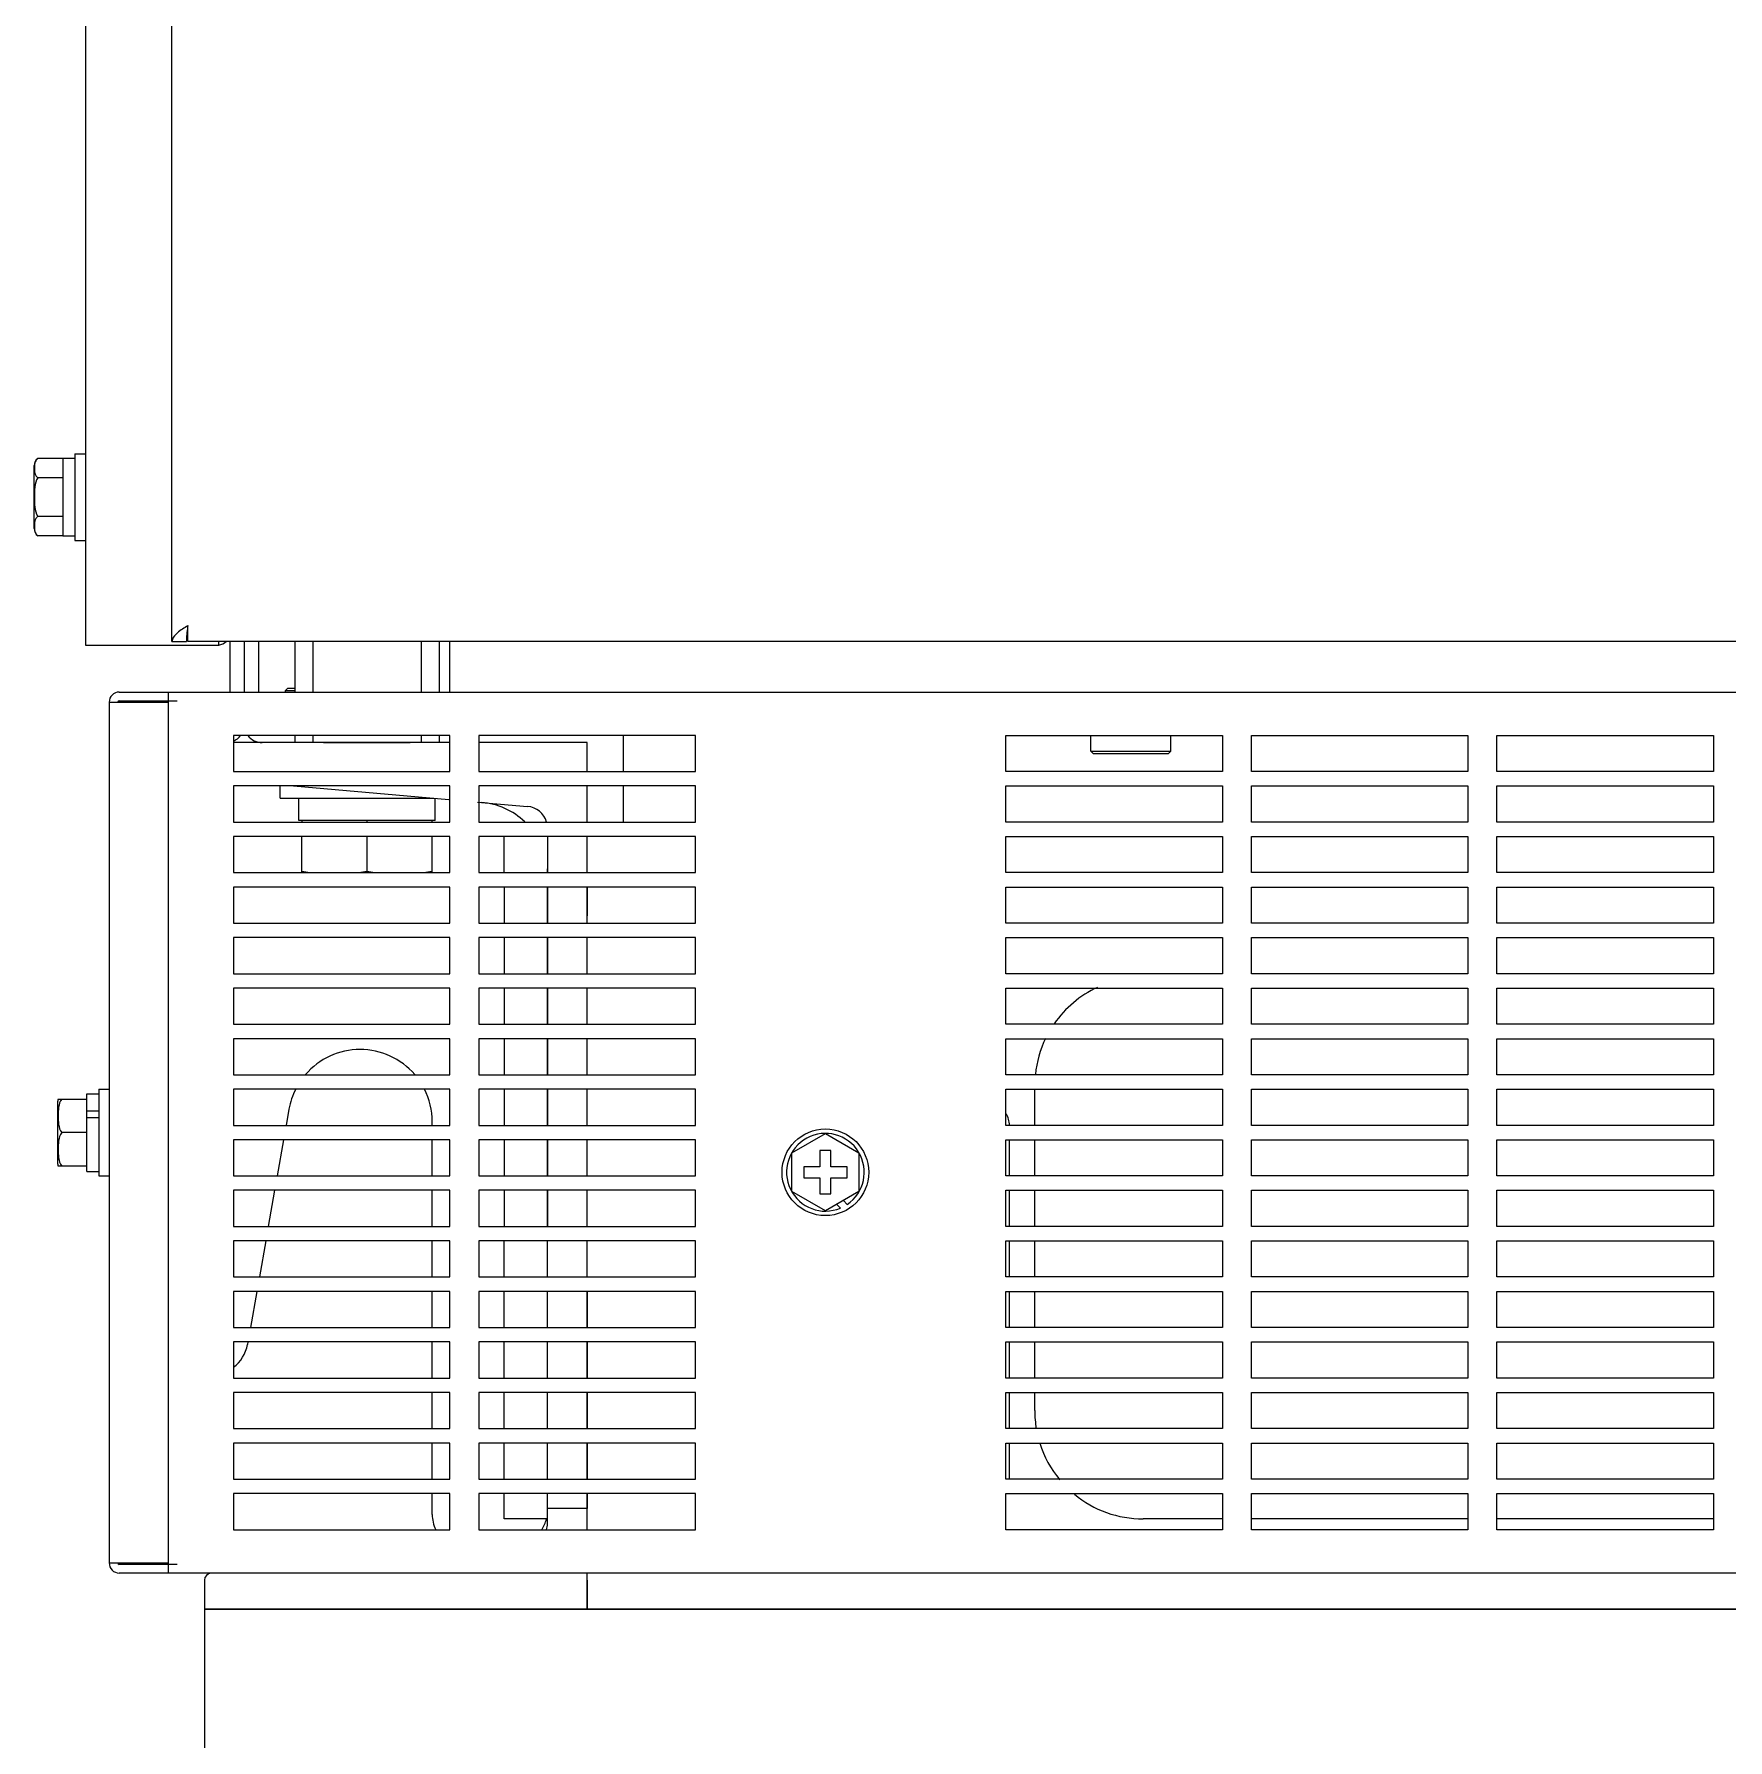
# Model space of a CAD drawing. Extents: x 61367 to 140945, y -1257 to 25588.
# Drawn here: x 70540.6 to 70775.2, y 18203 to 18439.2 of the extents above; entities that cross this region are included whole.
import ezdxf

# ---------------------------------------------------------------- set-up
doc = ezdxf.new("R2010")
doc.units = 0
doc.header["$MEASUREMENT"] = 0
doc.layers.get('0').update_dxf_attribs({"linetype": 'CONTINUOUS'})
for name, color, linetype in [('2401-00300-M6-16HWMC_0', 7, 'CONTINUOUS'), ('2401-00332-S-M12-30HM_0', 7, 'CONTINUOUS'), ('2403-00027_S-M6-0_0', 7, 'CONTINUOUS'), ('2403-00028_S-M8-0_0', 7, 'CONTINUOUS'), ('2404-00032-S-D12D24-P_0', 7, 'CONTINUOUS'), ('2404-00038-S-D12_0', 7, 'CONTINUOUS'), ('4212-68099_1_0', 7, 'CONTINUOUS'), ('4212-73755_1_0', 7, 'CONTINUOUS'), ('4212-73755_4_0', 7, 'CONTINUOUS'), ('4212-88600-1_0', 7, 'CONTINUOUS'), ('4212-88600-2_1_0', 7, 'CONTINUOUS'), ('4212-88600-4_0', 7, 'CONTINUOUS'), ('4212-88600-6_0', 7, 'CONTINUOUS'), ('4212-KH001_041_0', 7, 'CONTINUOUS'), ('4212-L0877_1_0', 7, 'CONTINUOUS'), ('4215-06931_0', 7, 'CONTINUOUS'), ('4215-06932_0', 7, 'CONTINUOUS'), ('4215-06934_0', 7, 'CONTINUOUS'), ('4215-07850_3_0', 7, 'CONTINUOUS'), ('CORNER_FITTING-1_041_0', 7, 'CONTINUOUS'), ('CORNER_FITTING-2_041_0', 7, 'CONTINUOUS')]:
    doc.layers.add(name, color=color, linetype=linetype)

# ---------------------------------------------------------------- blocks, each defined once
blk = doc.blocks.new('ERGRTHTHRT')
at = {"layer": '2401-00300-M6-16HWMC_0', "color": 7, "linetype": 'Continuous'}
for p, q in [((-37974.66, -69562.81), (-37978.14, -69562.81)), ((-37974.66, -69562.79), (-37973.01, -69562.79)), ((-37974.66, -69562.79), (-37974.66, -69573.54)), ((-37973.01, -69562.16), (-37971.56, -69562.16)), ((-37973.01, -69562.16), (-37973.01, -69574.16)), ((-37978.66, -69572.52), (-37978.66, -69563.81)), ((-37974.66, -69565.49), (-37978.14, -69565.49)), ((-37974.66, -69570.84), (-37978.14, -69570.84)), ((-37974.66, -69573.52), (-37978.14, -69573.52)), ((-37974.66, -69573.54), (-37973.01, -69573.54)), ((-37973.01, -69574.16), (-37971.56, -69574.16)), ((-37969.71, -69650.16), (-37968.26, -69650.16)), ((-37969.71, -69650.16), (-37969.71, -69662.16)), ((-37975.36, -69660.52), (-37975.36, -69651.81)), ((-37975.32, -69651.53), (-37971.36, -69651.53)), ((-37971.36, -69650.79), (-37969.71, -69650.79)), ((-37971.36, -69661.54), (-37971.36, -69650.79)), ((-37971.36, -69653.15), (-37969.71, -69653.15)), ((-37971.36, -69654.07), (-37969.71, -69654.07)), ((-37971.36, -69656.16), (-37974.84, -69656.16)), ((-37873.7, -69658.99), (-37869.06, -69656.31)), ((-37869.06, -69656.31), (-37864.42, -69658.99)), ((-37873.7, -69664.34), (-37873.7, -69658.99)), ((-37868.31, -69658.66), (-37869.81, -69658.66)), ((-37869.81, -69658.66), (-37869.81, -69660.91)), ((-37868.31, -69660.91), (-37868.31, -69658.66)), ((-37864.42, -69658.99), (-37864.42, -69664.34)), ((-37971.36, -69660.8), (-37975.32, -69660.8)), ((-37971.36, -69661.54), (-37969.71, -69661.54)), ((-37969.71, -69662.16), (-37968.26, -69662.16)), ((-37869.81, -69660.91), (-37872.06, -69660.91)), ((-37872.06, -69660.91), (-37872.06, -69662.41)), ((-37872.06, -69662.41), (-37869.81, -69662.41)), ((-37869.81, -69662.41), (-37869.81, -69664.66)), ((-37866.06, -69660.91), (-37868.31, -69660.91)), ((-37868.31, -69662.41), (-37866.06, -69662.41)), ((-37868.31, -69664.66), (-37868.31, -69662.41)), ((-37866.06, -69662.41), (-37866.06, -69660.91)), ((-37869.06, -69667.02), (-37873.7, -69664.34)), ((-37869.81, -69664.66), (-37868.31, -69664.66)), ((-37864.42, -69664.34), (-37869.06, -69667.02)), ((-37867.47, -69666.1), (-37866.96, -69666.61)), ((-37866.04, -69666.11), (-37866.57, -69665.59))]:
    blk.add_line(p, q, dxfattribs=at)
blk.add_circle((-37869.06, -69661.66), 6, dxfattribs=at)
for centre, radius, start, end in [((-37977.44, -69563.81), 1.22, 124.948, 180), ((-37977.44, -69572.52), 1.22, 180, 235.052), ((-37974.14, -69651.81), 1.22, 166.608, 180), ((-37869.06, -69661.66), 5.38, 304.1123, 292.9799), ((-37974.14, -69660.52), 1.22, 180, 193.392)]:
    blk.add_arc(centre, radius, start, end, dxfattribs=at)
for points, knots in [([(-37978.14, -69562.81), (-37978.25, -69562.89), (-37978.44, -69563.09), (-37978.61, -69563.56), (-37978.63, -69564.15), (-37978.61, -69564.73), (-37978.44, -69565.21), (-37978.25, -69565.41), (-37978.14, -69565.49)], [0, 0, 0, 0, 0.14349, 0.266269, 0.5, 0.733731, 0.856508, 1, 1, 1, 1]), ([(-37978.14, -69565.49), (-37978.4, -69565.86), (-37978.6, -69566.8), (-37978.63, -69568.16), (-37978.6, -69569.53), (-37978.4, -69570.47), (-37978.14, -69570.84)], [0, 0, 0, 0, 0.248888, 0.499999, 0.75111, 1, 1, 1, 1]), ([(-37978.14, -69570.84), (-37978.25, -69570.92), (-37978.44, -69571.12), (-37978.61, -69571.59), (-37978.63, -69572.18), (-37978.61, -69572.77), (-37978.44, -69573.24), (-37978.25, -69573.44), (-37978.14, -69573.52)], [0, 0, 0, 0, 0.143491, 0.266268, 0.499999, 0.733731, 0.856509, 1, 1, 1, 1]), ([(-37974.84, -69651.53), (-37975.09, -69651.84), (-37975.31, -69652.66), (-37975.33, -69653.85), (-37975.31, -69655.03), (-37975.09, -69655.86), (-37974.84, -69656.16)], [0, 0, 0, 0, 0.250791, 0.499999, 0.749207, 1, 1, 1, 1]), ([(-37974.84, -69656.16), (-37975.09, -69656.47), (-37975.31, -69657.3), (-37975.33, -69658.48), (-37975.31, -69659.67), (-37975.09, -69660.49), (-37974.84, -69660.8)], [0, 0, 0, 0, 0.250792, 0.5, 0.749207, 1, 1, 1, 1])]:
    blk.add_open_spline(points, degree=3, knots=knots, dxfattribs=at)
at = {"layer": '2401-00332-S-M12-30HM_0', "color": 7, "linetype": 'Continuous'}
for p, q in [((-37939.5, -69612.96), (-37941.56, -69612.96)), ((-37941.56, -69612.96), (-37941.56, -69613.16)), ((-37941.56, -69620.16), (-37941.56, -69615.16)), ((-37930.55, -69612.96), (-37934.6, -69612.96)), ((-37932.56, -69612.96), (-37932.56, -69613.16)), ((-37932.56, -69615.16), (-37932.56, -69619.96)), ((-37923.56, -69612.96), (-37925.62, -69612.96)), ((-37923.56, -69612.96), (-37923.56, -69613.16)), ((-37923.56, -69615.16), (-37923.56, -69620.16))]:
    blk.add_line(p, q, dxfattribs=at)
for centre, start, end in [((-37935.88, -69593.01), 258.0949, 260.4341), ((-37938.24, -69593.01), 279.5659, 281.9051), ((-37926.88, -69593.01), 258.0949, 260.4341), ((-37929.24, -69593.01), 279.5659, 281.9051)]:
    blk.add_arc(centre, 27.54, start, end, dxfattribs=at)
at = {"layer": '2403-00027_S-M6-0_0', "color": 7, "linetype": 'Continuous'}
for p, q in [((-37832.28, -69603.36), (-37832.28, -69601.16)), ((-37832.28, -69603.36), (-37821.23, -69603.36)), ((-37832.28, -69603.36), (-37831.98, -69603.66)), ((-37821.23, -69603.36), (-37821.53, -69603.66)), ((-37821.23, -69603.36), (-37821.23, -69601.16)), ((-37831.98, -69603.66), (-37821.53, -69603.66))]:
    blk.add_line(p, q, dxfattribs=at)
at = {"layer": '2403-00028_S-M8-0_0', "color": 7, "linetype": 'Continuous'}
for p, q in [((-37943.88, -69594.99), (-37943.58, -69594.69)), ((-37942.56, -69594.99), (-37943.88, -69594.99)), ((-37943.88, -69594.99), (-37943.88, -69595.16)), ((-37942.56, -69594.69), (-37943.58, -69594.69))]:
    blk.add_line(p, q, dxfattribs=at)
at = {"layer": '2404-00032-S-D12D24-P_0', "color": 7, "linetype": 'Continuous'}
for q in [(-37944.56, -69608.16), (-37923.28, -69609.86)]:
    blk.add_line((-37944.56, -69609.86), q, dxfattribs=at)
at = {"layer": '2404-00038-S-D12_0', "color": 7, "linetype": 'Continuous'}
for p, q in [((-37942.01, -69612.96), (-37942.01, -69609.86)), ((-37923.11, -69612.96), (-37923.11, -69609.88)), ((-37941.56, -69612.96), (-37942.01, -69612.96)), ((-37934.6, -69612.96), (-37939.5, -69612.96)), ((-37925.62, -69612.96), (-37930.55, -69612.96)), ((-37923.11, -69612.96), (-37923.56, -69612.96))]:
    blk.add_line(p, q, dxfattribs=at)
at = {"layer": '4212-68099_1_0', "color": 7, "linetype": 'Continuous'}
for p, q in [((-37959.56, -69588.16), (-37959.56, -67513.16)), ((-37957.45, -69586.02), (-37957.56, -69586.09)), ((-37957.36, -69585.96), (-37957.45, -69586.02)), ((-37957.36, -69585.96), (-37957.39, -69586.16)), ((-37957.36, -69588.16), (-37957.36, -69585.96)), ((-37959.56, -69588.16), (-37957.56, -69588.16)), ((-37122.76, -69588.16), (-37957.36, -69588.16))]:
    blk.add_line(p, q, dxfattribs=at)
blk.add_open_spline([(-37957.56, -69586.09), (-37958.05, -69586.41), (-37958.87, -69586.89), (-37959.56, -69587.77), (-37959.56, -69588.16)], degree=3, knots=[0, 0, 0, 0, 0.597826, 1, 1, 1, 1], dxfattribs=at)
blk.add_open_spline([(-37957.39, -69586.16), (-37957.48, -69586.82), (-37957.56, -69587.49), (-37957.56, -69588.16)], degree=3, dxfattribs=at)
at = {"layer": '4212-73755_1_0', "color": 7, "linetype": 'Continuous'}
for p, q in [((-37971.56, -68537.16), (-37971.56, -69588.66)), ((-37971.56, -69588.66), (-37953.06, -69588.66)), ((-37953.06, -69588.66), (-37953.06, -69588.16))]:
    blk.add_line(p, q, dxfattribs=at)
blk.add_arc((-37953.26, -69586.96), 1.7, 276.7683, 314.9531, dxfattribs=at)
at = {"layer": '4212-73755_4_0', "color": 7, "linetype": 'Continuous'}
for p, q in [((-37951.56, -69588.16), (-37951.56, -69595.16)), ((-37949.56, -69588.16), (-37949.56, -69595.16))]:
    blk.add_line(p, q, dxfattribs=at)
blk.add_arc((-37952.06, -69599.66), 2.5, 293.852, 323.0199, dxfattribs=at)
at = {"layer": '4212-88600-1_0', "color": 7, "linetype": 'Continuous'}
for p, q in [((-37921.06, -69602.16), (-37951.06, -69602.16)), ((-37902.06, -69602.16), (-37917.06, -69602.16)), ((-37902.06, -69606.16), (-37902.06, -69602.16)), ((-37942.71, -69608.16), (-37921.22, -69610.05)), ((-37902.06, -69613.16), (-37902.06, -69608.16)), ((-37917.25, -69610.39), (-37910.3, -69611)), ((-37907.56, -69615.16), (-37907.56, -69620.16)), ((-37902.06, -69620.16), (-37902.06, -69615.16)), ((-37907.56, -69622.16), (-37907.56, -69627.16)), ((-37902.06, -69627.16), (-37902.06, -69622.16)), ((-37907.56, -69629.16), (-37907.56, -69634.16)), ((-37902.06, -69634.16), (-37902.06, -69629.16)), ((-37907.56, -69636.16), (-37907.56, -69641.16)), ((-37902.06, -69641.16), (-37902.06, -69636.16)), ((-37907.56, -69643.16), (-37907.56, -69648.16)), ((-37902.06, -69648.16), (-37902.06, -69643.16)), ((-37907.56, -69650.16), (-37907.56, -69655.16)), ((-37902.06, -69655.16), (-37902.06, -69650.16)), ((-37907.56, -69657.16), (-37907.56, -69662.16)), ((-37902.06, -69662.16), (-37902.06, -69657.16)), ((-37907.56, -69664.16), (-37907.56, -69669.16)), ((-37902.06, -69669.16), (-37902.06, -69664.16)), ((-37907.56, -69676.16), (-37907.56, -69671.16)), ((-37902.06, -69676.16), (-37902.06, -69671.16)), ((-37907.56, -69683.16), (-37907.56, -69678.16)), ((-37902.06, -69683.16), (-37902.06, -69678.16)), ((-37907.56, -69690.16), (-37907.56, -69685.16)), ((-37902.06, -69690.16), (-37902.06, -69685.16)), ((-37907.56, -69697.16), (-37907.56, -69692.16)), ((-37902.06, -69697.16), (-37902.06, -69692.16)), ((-37907.56, -69704.16), (-37907.56, -69699.16)), ((-37902.06, -69704.16), (-37902.06, -69699.16)), ((-37907.56, -69710.34), (-37907.56, -69706.16)), ((-37902.06, -69711.16), (-37902.06, -69706.16)), ((-37902.06, -69708.23), (-37907.56, -69708.23)), ((-37955.06, -69718.16), (-37955.06, -69722.16)), ((-37902.06, -69722.16), (-37902.06, -69717.16)), ((-37955.06, -69722.16), (-37902.06, -69722.16))]:
    blk.add_line(p, q, dxfattribs=at)
for centre, radius, start, end in [((-37910.56, -69613.99), 3, 16.0016, 85), ((-37910.56, -69710.34), 3, 344.0098, 0), ((-37954.06, -69718.16), 1, 95, 180)]:
    blk.add_arc(centre, radius, start, end, dxfattribs=at)
at = {"layer": '4212-88600-2_1_0', "color": 7, "linetype": 'Continuous'}
for p, q in [((-37902.06, -69622.16), (-37902.06, -69626.17)), ((-37840.06, -69655.16), (-37840.06, -69650.16)), ((-37840.06, -69662.16), (-37840.06, -69657.16)), ((-37840.06, -69669.16), (-37840.06, -69664.16)), ((-37840.06, -69676.16), (-37840.06, -69671.16)), ((-37902.06, -69678.16), (-37902.06, -69683.16)), ((-37840.06, -69683.16), (-37840.06, -69678.16)), ((-37902.06, -69685.16), (-37902.06, -69690.16)), ((-37840.06, -69690.16), (-37840.06, -69685.16)), ((-37902.06, -69692.16), (-37902.06, -69697.16)), ((-37840.06, -69694.66), (-37840.06, -69692.16)), ((-37902.06, -69699.16), (-37902.06, -69704.16)), ((-37902.06, -69706.16), (-37902.06, -69708.23)), ((-37814.06, -69709.66), (-37825.06, -69709.66)), ((-37780.06, -69709.66), (-37810.06, -69709.66)), ((-37746.06, -69709.66), (-37776.06, -69709.66)), ((-37902.06, -69718.16), (-37902.06, -69722.16)), ((-37902.06, -69722.16), (-37178.06, -69722.16))]:
    blk.add_line(p, q, dxfattribs=at)
for centre, start, end in [((-37825.06, -69649.66), 114.9111, 145.185), ((-37825.06, -69649.66), 154.1309, 174.1396), ((-37825.06, -69694.66), 180, 189.7122), ((-37825.06, -69694.66), 197.5452, 219.6682), ((-37825.06, -69694.66), 230.6116, 270)]:
    blk.add_arc(centre, 15, start, end, dxfattribs=at)
at = {"layer": '4212-88600-4_0', "color": 7, "linetype": 'Continuous'}
for p, q in [((-37913.56, -69620.16), (-37913.56, -69615.16)), ((-37907.56, -69620.16), (-37907.56, -69619.66)), ((-37913.56, -69622.16), (-37913.56, -69627.16)), ((-37907.56, -69627.16), (-37907.56, -69622.16)), ((-37913.56, -69629.16), (-37913.56, -69634.16)), ((-37907.56, -69634.16), (-37907.56, -69629.16)), ((-37913.56, -69636.16), (-37913.56, -69641.16)), ((-37907.56, -69641.16), (-37907.56, -69636.16)), ((-37913.56, -69643.16), (-37913.56, -69648.16)), ((-37907.56, -69648.16), (-37907.56, -69643.16)), ((-37913.56, -69650.16), (-37913.56, -69655.16)), ((-37907.56, -69655.16), (-37907.56, -69650.16)), ((-37913.56, -69657.16), (-37913.56, -69662.16)), ((-37907.56, -69662.16), (-37907.56, -69657.16)), ((-37913.56, -69664.16), (-37913.56, -69669.16)), ((-37907.56, -69669.16), (-37907.56, -69664.16)), ((-37913.56, -69676.16), (-37913.56, -69671.16)), ((-37907.56, -69676.16), (-37907.56, -69671.16)), ((-37913.56, -69683.16), (-37913.56, -69678.16)), ((-37907.56, -69683.16), (-37907.56, -69678.16)), ((-37913.56, -69690.16), (-37913.56, -69685.16)), ((-37907.56, -69690.16), (-37907.56, -69685.16)), ((-37913.56, -69697.16), (-37913.56, -69692.16)), ((-37907.56, -69697.16), (-37907.56, -69692.16)), ((-37913.56, -69704.16), (-37913.56, -69699.16)), ((-37907.56, -69704.16), (-37907.56, -69699.16)), ((-37913.56, -69709.66), (-37913.56, -69706.16)), ((-37907.56, -69709.66), (-37913.56, -69709.66))]:
    blk.add_line(p, q, dxfattribs=at)
at = {"layer": '4212-88600-6_0', "color": 7, "linetype": 'Continuous'}
for p, q in [((-37943.36, -69652.93), (-37943.75, -69655.16)), ((-37923.51, -69655.16), (-37923.51, -69654.66)), ((-37944.1, -69657.16), (-37944.98, -69662.16)), ((-37923.51, -69662.16), (-37923.51, -69657.16)), ((-37945.34, -69664.16), (-37946.22, -69669.16)), ((-37923.51, -69669.16), (-37923.51, -69664.16)), ((-37946.57, -69671.16), (-37947.45, -69676.16)), ((-37923.51, -69676.16), (-37923.51, -69671.16)), ((-37947.81, -69678.16), (-37948.69, -69683.16)), ((-37923.51, -69683.16), (-37923.51, -69678.16)), ((-37949.04, -69685.16), (-37949.1, -69685.53)), ((-37923.51, -69690.16), (-37923.51, -69685.16)), ((-37923.51, -69697.16), (-37923.51, -69692.16)), ((-37923.51, -69704.16), (-37923.51, -69699.16)), ((-37923.51, -69709.03), (-37923.51, -69706.16))]:
    blk.add_line(p, q, dxfattribs=at)
for centre, radius, start, end in [((-37917.56, -69620.4), 10, 46.6257, 85), ((-37933.51, -69654.66), 10, 40.7735, 139.2608), ((-37933.51, -69654.66), 10, 153.1145, 170), ((-37933.51, -69654.66), 10, 0, 26.8762), ((-37954.03, -69684.66), 5, 306.6746, 350), ((-37918.51, -69709.03), 5, 180, 205.3709), ((-37912.56, -69708.51), 5, 327.7107, 346.5857)]:
    blk.add_arc(centre, radius, start, end, dxfattribs=at)
at = {"layer": '4212-KH001_041_0', "color": 7, "linetype": 'Continuous'}
blk.add_line((-37921.06, -69595.16), (-37921.06, -69588.16), dxfattribs=at)
at = {"layer": '4212-L0877_1_0', "color": 7, "linetype": 'Continuous'}
blk.add_line((-37947.56, -69588.16), (-37947.56, -69595.16), dxfattribs=at)
blk.add_arc((-37947.06, -69599.66), 2.5, 216.9796, 270, dxfattribs=at)
at = {"layer": '4215-06931_0', "color": 7, "linetype": 'Continuous'}
for p, q in [((-37966.86, -69595.16), (-37960.06, -69595.16)), ((-37968.26, -69596.56), (-37960.06, -69596.56)), ((-37968.26, -69596.56), (-37968.26, -69715.76)), ((-37966.86, -69596.36), (-37960.06, -69596.36)), ((-37968.26, -69715.76), (-37960.06, -69715.76)), ((-37960.06, -69715.96), (-37966.86, -69715.96)), ((-37960.06, -69717.16), (-37966.86, -69717.16))]:
    blk.add_line(p, q, dxfattribs=at)
for centre, radius, start, end in [((-37966.86, -69596.56), 1.4, 90, 180), ((-37966.86, -69596.56), 0.2, 90, 180), ((-37966.86, -69715.76), 1.4, 180, 270), ((-37966.86, -69715.76), 0.2, 180, 270)]:
    blk.add_arc(centre, radius, start, end, dxfattribs=at)
at = {"layer": '4215-06932_0', "color": 7, "linetype": 'Continuous'}
for p, q in [((-37843.56, -69662.16), (-37843.56, -69657.16)), ((-37843.56, -69669.16), (-37843.56, -69664.16)), ((-37843.56, -69676.16), (-37843.56, -69671.16)), ((-37843.56, -69683.16), (-37843.56, -69678.16)), ((-37843.56, -69690.16), (-37843.56, -69685.16)), ((-37843.56, -69697.16), (-37843.56, -69692.16)), ((-37843.56, -69704.16), (-37843.56, -69699.16))]:
    blk.add_line(p, q, dxfattribs=at)
blk.add_arc((-37846.56, -69655.16), 3, 0, 33.0692, dxfattribs=at)
at = {"layer": '4215-06934_0', "color": 7, "linetype": 'Continuous'}
for p, q in [((-37960.06, -69595.16), (-37120.06, -69595.16)), ((-37960.06, -69717.16), (-37960.06, -69595.16)), ((-37960.06, -69596.36), (-37958.86, -69596.36)), ((-37921.06, -69601.16), (-37951.06, -69601.16)), ((-37951.06, -69601.16), (-37951.06, -69606.16)), ((-37921.06, -69606.16), (-37921.06, -69601.16)), ((-37887.06, -69601.16), (-37917.06, -69601.16)), ((-37917.06, -69601.16), (-37917.06, -69606.16)), ((-37887.06, -69606.16), (-37887.06, -69601.16)), ((-37844.06, -69601.16), (-37814.06, -69601.16)), ((-37844.06, -69606.16), (-37844.06, -69601.16)), ((-37814.06, -69601.16), (-37814.06, -69606.16)), ((-37810.06, -69601.16), (-37780.06, -69601.16)), ((-37810.06, -69606.16), (-37810.06, -69601.16)), ((-37780.06, -69601.16), (-37780.06, -69606.16)), ((-37776.06, -69601.16), (-37746.06, -69601.16)), ((-37776.06, -69606.16), (-37776.06, -69601.16)), ((-37746.06, -69601.16), (-37746.06, -69606.16)), ((-37951.06, -69606.16), (-37921.06, -69606.16)), ((-37921.06, -69608.16), (-37951.06, -69608.16)), ((-37951.06, -69608.16), (-37951.06, -69613.16)), ((-37921.06, -69613.16), (-37921.06, -69608.16)), ((-37917.06, -69606.16), (-37887.06, -69606.16)), ((-37887.06, -69608.16), (-37917.06, -69608.16)), ((-37917.06, -69608.16), (-37917.06, -69613.16)), ((-37887.06, -69613.16), (-37887.06, -69608.16)), ((-37814.06, -69606.16), (-37844.06, -69606.16)), ((-37844.06, -69608.16), (-37814.06, -69608.16)), ((-37844.06, -69613.16), (-37844.06, -69608.16)), ((-37814.06, -69608.16), (-37814.06, -69613.16)), ((-37780.06, -69606.16), (-37810.06, -69606.16)), ((-37810.06, -69608.16), (-37780.06, -69608.16)), ((-37810.06, -69613.16), (-37810.06, -69608.16)), ((-37780.06, -69608.16), (-37780.06, -69613.16)), ((-37746.06, -69606.16), (-37776.06, -69606.16)), ((-37776.06, -69608.16), (-37746.06, -69608.16)), ((-37776.06, -69613.16), (-37776.06, -69608.16)), ((-37746.06, -69608.16), (-37746.06, -69613.16)), ((-37951.06, -69613.16), (-37921.06, -69613.16)), ((-37921.06, -69615.16), (-37951.06, -69615.16)), ((-37951.06, -69615.16), (-37951.06, -69620.16)), ((-37921.06, -69620.16), (-37921.06, -69615.16)), ((-37917.06, -69613.16), (-37887.06, -69613.16)), ((-37887.06, -69615.16), (-37917.06, -69615.16)), ((-37917.06, -69615.16), (-37917.06, -69620.16)), ((-37887.06, -69620.16), (-37887.06, -69615.16)), ((-37814.06, -69613.16), (-37844.06, -69613.16)), ((-37844.06, -69615.16), (-37814.06, -69615.16)), ((-37844.06, -69620.16), (-37844.06, -69615.16)), ((-37814.06, -69615.16), (-37814.06, -69620.16)), ((-37780.06, -69613.16), (-37810.06, -69613.16)), ((-37810.06, -69615.16), (-37780.06, -69615.16)), ((-37810.06, -69620.16), (-37810.06, -69615.16)), ((-37780.06, -69615.16), (-37780.06, -69620.16)), ((-37746.06, -69613.16), (-37776.06, -69613.16)), ((-37776.06, -69615.16), (-37746.06, -69615.16)), ((-37776.06, -69620.16), (-37776.06, -69615.16)), ((-37746.06, -69615.16), (-37746.06, -69620.16)), ((-37951.06, -69620.16), (-37921.06, -69620.16)), ((-37921.06, -69622.16), (-37951.06, -69622.16)), ((-37951.06, -69622.16), (-37951.06, -69627.16)), ((-37921.06, -69627.16), (-37921.06, -69622.16)), ((-37917.06, -69620.16), (-37887.06, -69620.16)), ((-37887.06, -69622.16), (-37917.06, -69622.16)), ((-37917.06, -69622.16), (-37917.06, -69627.16)), ((-37887.06, -69627.16), (-37887.06, -69622.16)), ((-37814.06, -69620.16), (-37844.06, -69620.16)), ((-37844.06, -69622.16), (-37814.06, -69622.16)), ((-37844.06, -69627.16), (-37844.06, -69622.16)), ((-37814.06, -69622.16), (-37814.06, -69627.16)), ((-37780.06, -69620.16), (-37810.06, -69620.16)), ((-37810.06, -69622.16), (-37780.06, -69622.16)), ((-37810.06, -69627.16), (-37810.06, -69622.16)), ((-37780.06, -69622.16), (-37780.06, -69627.16)), ((-37746.06, -69620.16), (-37776.06, -69620.16)), ((-37776.06, -69622.16), (-37746.06, -69622.16)), ((-37776.06, -69627.16), (-37776.06, -69622.16)), ((-37746.06, -69622.16), (-37746.06, -69627.16)), ((-37951.06, -69627.16), (-37921.06, -69627.16)), ((-37921.06, -69629.16), (-37951.06, -69629.16)), ((-37951.06, -69629.16), (-37951.06, -69634.16)), ((-37921.06, -69634.16), (-37921.06, -69629.16)), ((-37917.06, -69627.16), (-37887.06, -69627.16)), ((-37887.06, -69629.16), (-37917.06, -69629.16)), ((-37917.06, -69629.16), (-37917.06, -69634.16)), ((-37887.06, -69634.16), (-37887.06, -69629.16)), ((-37814.06, -69627.16), (-37844.06, -69627.16)), ((-37844.06, -69629.16), (-37814.06, -69629.16)), ((-37844.06, -69634.16), (-37844.06, -69629.16)), ((-37814.06, -69629.16), (-37814.06, -69634.16)), ((-37780.06, -69627.16), (-37810.06, -69627.16)), ((-37810.06, -69629.16), (-37780.06, -69629.16)), ((-37810.06, -69634.16), (-37810.06, -69629.16)), ((-37780.06, -69629.16), (-37780.06, -69634.16)), ((-37746.06, -69627.16), (-37776.06, -69627.16)), ((-37776.06, -69629.16), (-37746.06, -69629.16)), ((-37776.06, -69634.16), (-37776.06, -69629.16)), ((-37746.06, -69629.16), (-37746.06, -69634.16)), ((-37951.06, -69634.16), (-37921.06, -69634.16)), ((-37921.06, -69636.16), (-37951.06, -69636.16)), ((-37951.06, -69636.16), (-37951.06, -69641.16)), ((-37921.06, -69641.16), (-37921.06, -69636.16)), ((-37917.06, -69634.16), (-37887.06, -69634.16)), ((-37887.06, -69636.16), (-37917.06, -69636.16)), ((-37917.06, -69636.16), (-37917.06, -69641.16)), ((-37887.06, -69641.16), (-37887.06, -69636.16)), ((-37814.06, -69634.16), (-37844.06, -69634.16)), ((-37844.06, -69636.16), (-37814.06, -69636.16)), ((-37844.06, -69641.16), (-37844.06, -69636.16)), ((-37814.06, -69636.16), (-37814.06, -69641.16)), ((-37780.06, -69634.16), (-37810.06, -69634.16)), ((-37810.06, -69636.16), (-37780.06, -69636.16)), ((-37810.06, -69641.16), (-37810.06, -69636.16)), ((-37780.06, -69636.16), (-37780.06, -69641.16)), ((-37746.06, -69634.16), (-37776.06, -69634.16)), ((-37776.06, -69636.16), (-37746.06, -69636.16)), ((-37776.06, -69641.16), (-37776.06, -69636.16)), ((-37746.06, -69636.16), (-37746.06, -69641.16)), ((-37951.06, -69641.16), (-37921.06, -69641.16)), ((-37917.06, -69641.16), (-37887.06, -69641.16)), ((-37814.06, -69641.16), (-37844.06, -69641.16)), ((-37780.06, -69641.16), (-37810.06, -69641.16)), ((-37746.06, -69641.16), (-37776.06, -69641.16)), ((-37921.06, -69643.16), (-37951.06, -69643.16)), ((-37951.06, -69643.16), (-37951.06, -69648.16)), ((-37921.06, -69648.16), (-37921.06, -69643.16)), ((-37887.06, -69643.16), (-37917.06, -69643.16)), ((-37917.06, -69643.16), (-37917.06, -69648.16)), ((-37887.06, -69648.16), (-37887.06, -69643.16)), ((-37844.06, -69643.16), (-37814.06, -69643.16)), ((-37844.06, -69648.16), (-37844.06, -69643.16)), ((-37814.06, -69643.16), (-37814.06, -69648.16)), ((-37810.06, -69643.16), (-37780.06, -69643.16)), ((-37810.06, -69648.16), (-37810.06, -69643.16)), ((-37780.06, -69643.16), (-37780.06, -69648.16)), ((-37776.06, -69643.16), (-37746.06, -69643.16)), ((-37776.06, -69648.16), (-37776.06, -69643.16)), ((-37746.06, -69643.16), (-37746.06, -69648.16)), ((-37951.06, -69648.16), (-37921.06, -69648.16)), ((-37917.06, -69648.16), (-37887.06, -69648.16)), ((-37814.06, -69648.16), (-37844.06, -69648.16)), ((-37780.06, -69648.16), (-37810.06, -69648.16)), ((-37746.06, -69648.16), (-37776.06, -69648.16)), ((-37921.06, -69650.16), (-37951.06, -69650.16)), ((-37951.06, -69650.16), (-37951.06, -69655.16)), ((-37921.06, -69655.16), (-37921.06, -69650.16)), ((-37887.06, -69650.16), (-37917.06, -69650.16)), ((-37917.06, -69650.16), (-37917.06, -69655.16)), ((-37887.06, -69655.16), (-37887.06, -69650.16)), ((-37844.06, -69650.16), (-37814.06, -69650.16)), ((-37844.06, -69655.16), (-37844.06, -69650.16)), ((-37814.06, -69650.16), (-37814.06, -69655.16)), ((-37810.06, -69650.16), (-37780.06, -69650.16)), ((-37810.06, -69655.16), (-37810.06, -69650.16)), ((-37780.06, -69650.16), (-37780.06, -69655.16)), ((-37776.06, -69650.16), (-37746.06, -69650.16)), ((-37776.06, -69655.16), (-37776.06, -69650.16)), ((-37746.06, -69650.16), (-37746.06, -69655.16)), ((-37951.06, -69655.16), (-37921.06, -69655.16)), ((-37917.06, -69655.16), (-37887.06, -69655.16)), ((-37814.06, -69655.16), (-37844.06, -69655.16)), ((-37780.06, -69655.16), (-37810.06, -69655.16)), ((-37746.06, -69655.16), (-37776.06, -69655.16)), ((-37921.06, -69657.16), (-37951.06, -69657.16)), ((-37951.06, -69657.16), (-37951.06, -69662.16)), ((-37921.06, -69662.16), (-37921.06, -69657.16)), ((-37887.06, -69657.16), (-37917.06, -69657.16)), ((-37917.06, -69657.16), (-37917.06, -69662.16)), ((-37887.06, -69662.16), (-37887.06, -69657.16)), ((-37844.06, -69657.16), (-37814.06, -69657.16)), ((-37844.06, -69662.16), (-37844.06, -69657.16)), ((-37814.06, -69657.16), (-37814.06, -69662.16)), ((-37810.06, -69657.16), (-37780.06, -69657.16)), ((-37810.06, -69662.16), (-37810.06, -69657.16)), ((-37780.06, -69657.16), (-37780.06, -69662.16)), ((-37776.06, -69657.16), (-37746.06, -69657.16)), ((-37776.06, -69662.16), (-37776.06, -69657.16)), ((-37746.06, -69657.16), (-37746.06, -69662.16)), ((-37951.06, -69662.16), (-37921.06, -69662.16)), ((-37917.06, -69662.16), (-37887.06, -69662.16)), ((-37814.06, -69662.16), (-37844.06, -69662.16)), ((-37780.06, -69662.16), (-37810.06, -69662.16)), ((-37746.06, -69662.16), (-37776.06, -69662.16)), ((-37921.06, -69664.16), (-37951.06, -69664.16)), ((-37951.06, -69664.16), (-37951.06, -69669.16)), ((-37921.06, -69669.16), (-37921.06, -69664.16)), ((-37887.06, -69664.16), (-37917.06, -69664.16)), ((-37917.06, -69664.16), (-37917.06, -69669.16)), ((-37887.06, -69669.16), (-37887.06, -69664.16)), ((-37844.06, -69664.16), (-37814.06, -69664.16)), ((-37844.06, -69669.16), (-37844.06, -69664.16)), ((-37814.06, -69664.16), (-37814.06, -69669.16)), ((-37810.06, -69664.16), (-37780.06, -69664.16)), ((-37810.06, -69669.16), (-37810.06, -69664.16)), ((-37780.06, -69664.16), (-37780.06, -69669.16)), ((-37776.06, -69664.16), (-37746.06, -69664.16)), ((-37776.06, -69669.16), (-37776.06, -69664.16)), ((-37746.06, -69664.16), (-37746.06, -69669.16)), ((-37951.06, -69669.16), (-37921.06, -69669.16)), ((-37917.06, -69669.16), (-37887.06, -69669.16)), ((-37814.06, -69669.16), (-37844.06, -69669.16)), ((-37780.06, -69669.16), (-37810.06, -69669.16)), ((-37746.06, -69669.16), (-37776.06, -69669.16)), ((-37921.06, -69671.16), (-37951.06, -69671.16)), ((-37951.06, -69671.16), (-37951.06, -69676.16)), ((-37921.06, -69676.16), (-37921.06, -69671.16)), ((-37887.06, -69671.16), (-37917.06, -69671.16)), ((-37917.06, -69671.16), (-37917.06, -69676.16)), ((-37887.06, -69676.16), (-37887.06, -69671.16)), ((-37844.06, -69671.16), (-37814.06, -69671.16)), ((-37844.06, -69676.16), (-37844.06, -69671.16)), ((-37814.06, -69671.16), (-37814.06, -69676.16)), ((-37810.06, -69671.16), (-37780.06, -69671.16)), ((-37810.06, -69676.16), (-37810.06, -69671.16)), ((-37780.06, -69671.16), (-37780.06, -69676.16)), ((-37776.06, -69671.16), (-37746.06, -69671.16)), ((-37776.06, -69676.16), (-37776.06, -69671.16)), ((-37746.06, -69671.16), (-37746.06, -69676.16)), ((-37951.06, -69676.16), (-37921.06, -69676.16)), ((-37917.06, -69676.16), (-37887.06, -69676.16)), ((-37814.06, -69676.16), (-37844.06, -69676.16)), ((-37780.06, -69676.16), (-37810.06, -69676.16)), ((-37746.06, -69676.16), (-37776.06, -69676.16)), ((-37921.06, -69678.16), (-37951.06, -69678.16)), ((-37951.06, -69678.16), (-37951.06, -69683.16)), ((-37921.06, -69683.16), (-37921.06, -69678.16)), ((-37887.06, -69678.16), (-37917.06, -69678.16)), ((-37917.06, -69678.16), (-37917.06, -69683.16)), ((-37887.06, -69683.16), (-37887.06, -69678.16)), ((-37844.06, -69678.16), (-37814.06, -69678.16)), ((-37844.06, -69683.16), (-37844.06, -69678.16)), ((-37814.06, -69678.16), (-37814.06, -69683.16)), ((-37810.06, -69678.16), (-37780.06, -69678.16)), ((-37810.06, -69683.16), (-37810.06, -69678.16)), ((-37780.06, -69678.16), (-37780.06, -69683.16)), ((-37776.06, -69678.16), (-37746.06, -69678.16)), ((-37776.06, -69683.16), (-37776.06, -69678.16)), ((-37746.06, -69678.16), (-37746.06, -69683.16)), ((-37951.06, -69683.16), (-37921.06, -69683.16)), ((-37917.06, -69683.16), (-37887.06, -69683.16)), ((-37814.06, -69683.16), (-37844.06, -69683.16)), ((-37780.06, -69683.16), (-37810.06, -69683.16)), ((-37746.06, -69683.16), (-37776.06, -69683.16)), ((-37921.06, -69685.16), (-37951.06, -69685.16)), ((-37951.06, -69685.16), (-37951.06, -69690.16)), ((-37921.06, -69690.16), (-37921.06, -69685.16)), ((-37887.06, -69685.16), (-37917.06, -69685.16)), ((-37917.06, -69685.16), (-37917.06, -69690.16)), ((-37887.06, -69690.16), (-37887.06, -69685.16)), ((-37844.06, -69685.16), (-37814.06, -69685.16)), ((-37844.06, -69690.16), (-37844.06, -69685.16)), ((-37814.06, -69685.16), (-37814.06, -69690.16)), ((-37810.06, -69685.16), (-37780.06, -69685.16)), ((-37810.06, -69690.16), (-37810.06, -69685.16)), ((-37780.06, -69685.16), (-37780.06, -69690.16)), ((-37776.06, -69685.16), (-37746.06, -69685.16)), ((-37776.06, -69690.16), (-37776.06, -69685.16)), ((-37746.06, -69685.16), (-37746.06, -69690.16)), ((-37951.06, -69690.16), (-37921.06, -69690.16)), ((-37917.06, -69690.16), (-37887.06, -69690.16)), ((-37814.06, -69690.16), (-37844.06, -69690.16)), ((-37780.06, -69690.16), (-37810.06, -69690.16)), ((-37746.06, -69690.16), (-37776.06, -69690.16)), ((-37921.06, -69692.16), (-37951.06, -69692.16)), ((-37951.06, -69692.16), (-37951.06, -69697.16)), ((-37921.06, -69697.16), (-37921.06, -69692.16)), ((-37887.06, -69692.16), (-37917.06, -69692.16)), ((-37917.06, -69692.16), (-37917.06, -69697.16)), ((-37887.06, -69697.16), (-37887.06, -69692.16)), ((-37844.06, -69692.16), (-37814.06, -69692.16)), ((-37844.06, -69697.16), (-37844.06, -69692.16)), ((-37814.06, -69692.16), (-37814.06, -69697.16)), ((-37810.06, -69692.16), (-37780.06, -69692.16)), ((-37810.06, -69697.16), (-37810.06, -69692.16)), ((-37780.06, -69692.16), (-37780.06, -69697.16)), ((-37776.06, -69692.16), (-37746.06, -69692.16)), ((-37776.06, -69697.16), (-37776.06, -69692.16)), ((-37746.06, -69692.16), (-37746.06, -69697.16)), ((-37951.06, -69697.16), (-37921.06, -69697.16)), ((-37917.06, -69697.16), (-37887.06, -69697.16)), ((-37814.06, -69697.16), (-37844.06, -69697.16)), ((-37780.06, -69697.16), (-37810.06, -69697.16)), ((-37746.06, -69697.16), (-37776.06, -69697.16)), ((-37921.06, -69699.16), (-37951.06, -69699.16)), ((-37951.06, -69699.16), (-37951.06, -69704.16)), ((-37921.06, -69704.16), (-37921.06, -69699.16)), ((-37887.06, -69699.16), (-37917.06, -69699.16)), ((-37917.06, -69699.16), (-37917.06, -69704.16)), ((-37887.06, -69704.16), (-37887.06, -69699.16)), ((-37844.06, -69699.16), (-37814.06, -69699.16)), ((-37844.06, -69704.16), (-37844.06, -69699.16)), ((-37814.06, -69699.16), (-37814.06, -69704.16)), ((-37810.06, -69699.16), (-37780.06, -69699.16)), ((-37810.06, -69704.16), (-37810.06, -69699.16)), ((-37780.06, -69699.16), (-37780.06, -69704.16)), ((-37776.06, -69699.16), (-37746.06, -69699.16)), ((-37776.06, -69704.16), (-37776.06, -69699.16)), ((-37746.06, -69699.16), (-37746.06, -69704.16)), ((-37951.06, -69704.16), (-37921.06, -69704.16)), ((-37917.06, -69704.16), (-37887.06, -69704.16)), ((-37814.06, -69704.16), (-37844.06, -69704.16)), ((-37780.06, -69704.16), (-37810.06, -69704.16)), ((-37746.06, -69704.16), (-37776.06, -69704.16)), ((-37921.06, -69706.16), (-37951.06, -69706.16)), ((-37951.06, -69706.16), (-37951.06, -69711.16)), ((-37921.06, -69711.16), (-37921.06, -69706.16)), ((-37887.06, -69706.16), (-37917.06, -69706.16)), ((-37917.06, -69706.16), (-37917.06, -69711.16)), ((-37887.06, -69711.16), (-37887.06, -69706.16)), ((-37844.06, -69706.16), (-37814.06, -69706.16)), ((-37844.06, -69711.16), (-37844.06, -69706.16)), ((-37814.06, -69706.16), (-37814.06, -69711.16)), ((-37810.06, -69706.16), (-37780.06, -69706.16)), ((-37810.06, -69711.16), (-37810.06, -69706.16)), ((-37780.06, -69706.16), (-37780.06, -69711.16)), ((-37776.06, -69706.16), (-37746.06, -69706.16)), ((-37776.06, -69711.16), (-37776.06, -69706.16)), ((-37746.06, -69706.16), (-37746.06, -69711.16)), ((-37951.06, -69711.16), (-37921.06, -69711.16)), ((-37917.06, -69711.16), (-37887.06, -69711.16)), ((-37814.06, -69711.16), (-37844.06, -69711.16)), ((-37780.06, -69711.16), (-37810.06, -69711.16)), ((-37746.06, -69711.16), (-37776.06, -69711.16)), ((-37958.86, -69715.96), (-37960.06, -69715.96)), ((-37120.06, -69717.16), (-37960.06, -69717.16))]:
    blk.add_line(p, q, dxfattribs=at)
at = {"layer": '4215-07850_3_0', "color": 7, "linetype": 'Continuous'}
for p, q in [((-37897.06, -69601.16), (-37897.06, -69606.16)), ((-37897.06, -69608.16), (-37897.06, -69613.16))]:
    blk.add_line(p, q, dxfattribs=at)
at = {"layer": 'CORNER_FITTING-1_041_0', "color": 7, "linetype": 'Continuous'}
for p, q in [((-37942.56, -69588.16), (-37942.56, -69595.16)), ((-37940.06, -69588.16), (-37940.06, -69595.16)), ((-37925.06, -69588.16), (-37925.06, -69595.16)), ((-37922.56, -69588.16), (-37922.56, -69595.16)), ((-37942.56, -69601.16), (-37942.56, -69602.16)), ((-37940.06, -69601.16), (-37940.06, -69602.16)), ((-37938.56, -69602.16), (-37926.56, -69602.16)), ((-37925.06, -69601.16), (-37925.06, -69602.16)), ((-37922.56, -69601.16), (-37922.56, -69602.16))]:
    blk.add_line(p, q, dxfattribs=at)
at = {"layer": 'CORNER_FITTING-2_041_0', "color": 7, "linetype": 'Continuous'}
blk.add_line((-37938.56, -69602.16), (-37926.56, -69602.16), dxfattribs=at)

msp = doc.modelspace()

# ---------------------------------------------------------------- linework, layer by layer
at = {"color": 5}
msp.add_lwpolyline([(70564.174, 18006.086), (74049.174, 18006.086), (74049.174, 18221.086), (70564.174, 18221.086)], close=True, dxfattribs=at)

# ---------------------------------------------------------------- block references
at = {"lineweight": -3}
msp.add_blockref('ERGRTHTHRT', (108519.232, 87943.251), dxfattribs=at)

doc.saveas('drawing.dxf')
